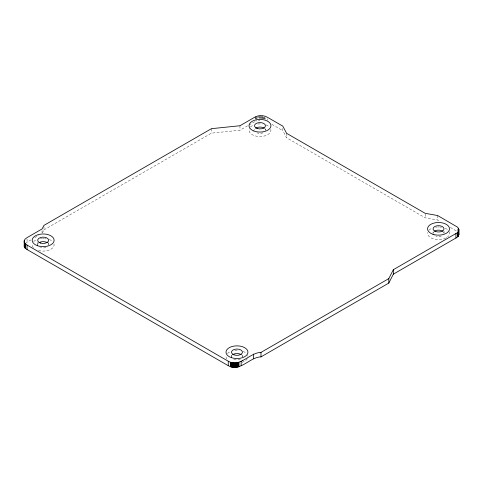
<?xml version="1.0" encoding="UTF-8"?>
<svg xmlns="http://www.w3.org/2000/svg" width="483" height="483" viewBox="0 0 483 483"><rect width="100%" height="100%" fill="white"/><g stroke="black" fill="none" stroke-linecap="round" stroke-linejoin="round"><path stroke-width="0.36" stroke-dasharray="2.42 1.81" d="M42.365 232.842L43.965 229.848L43.965 226.116M25.297 243.347L31.624 239.465M43.965 229.848L211.445 133.151L239.966 130.211L248.322 125.393M34.885 237.582L38.791 235.324M248.968 125.025L255.398 121.318M255.827 121.112L256.763 120.756M258.29 120.352L259.926 120.134M282.784 128.369L282.784 130.609L286.606 137.794L425.185 217.803L437.634 220L440.188 221.492M271.947 124.354L282.784 130.609M450.391 227.451L457.407 231.55L457.407 228.562M444.016 231.061L444.016 233.301M437.634 215.527L437.634 220M433.052 231.81L433.052 233.301M425.185 214.072L425.185 217.803M286.606 133.32L286.606 137.794M267.485 118.794L267.485 120.285M265.469 128.726L265.469 130.217M265.324 117.767L265.324 119.265M264.829 116.874L264.829 119.108M264.322 117.484L264.322 118.975M263.796 117.369L263.796 118.86M263.259 117.278L263.259 118.77M262.716 116.457L262.716 118.697M262.16 116.403L262.16 118.643M261.605 116.373L261.605 118.613M261.043 116.361L261.043 118.601M260.482 116.373L260.482 118.613M259.926 115.66L259.926 118.643M259.371 116.457L259.371 118.697M258.828 115.781L258.828 118.021M257.252 116.874L257.252 118.365M256.763 117.767L256.763 119.265M256.286 116.451L256.286 118.685M255.827 116.638L255.827 118.878M255.398 116.844L255.398 119.084M242.454 355.174L242.454 356.665M239.966 125.737L239.966 130.211M231.49 355.174L231.49 356.665M211.445 128.677L211.445 133.151M48.638 242.532L48.638 244.772M42.051 230.457L42.051 232.691M37.674 242.532L37.674 244.772M27.066 239.121L27.066 242.104M240.305 359.177A5.482 3.164 0 0 1 233.633 359.177M231.502 356.877A5.482 3.164 0 0 1 231.906 355.458M242.158 355.651A5.482 3.164 0 0 1 242.442 356.877M47.28 246.855A5.482 3.164 0 0 1 47.032 247.006M45.897 247.513A5.482 3.164 0 0 1 40.415 247.513M39.28 247.006A5.482 3.164 0 0 1 39.032 246.855M37.686 244.561A5.482 3.164 0 0 1 38.242 243.372M48.071 243.372A5.482 3.164 0 0 1 48.626 244.561M263.03 132.849A5.482 3.164 0 0 1 256.938 132.849M254.553 129.8A5.482 3.164 0 0 1 254.795 129.196M265.052 129.003A5.482 3.164 0 0 1 265.457 130.422M441.275 236.042A5.482 3.164 0 0 1 435.793 236.042M434.658 235.541A5.482 3.164 0 0 1 434.416 235.39M433.064 233.096A5.482 3.164 0 0 1 433.619 231.9M443.454 231.9A5.482 3.164 0 0 1 444.004 233.096M449.124 231.665A10.964 6.327 0 0 1 447.65 236.821M446.781 237.473A10.964 6.327 0 0 1 446.286 237.775M445.767 238.059A10.964 6.327 0 0 1 433.366 238.886A10.964 6.327 0 0 1 427.666 232.474M429.043 230.137A10.964 6.327 0 0 1 432.442 228.036M435.696 227.185A10.964 6.327 0 0 1 437.103 227.028M437.821 226.986A10.964 6.327 0 0 1 439.252 226.986M439.965 227.028A10.964 6.327 0 0 1 441.371 227.185M445.211 228.278A10.964 6.327 0 0 1 448.031 230.137M270.854 129.39A10.964 6.327 0 0 1 259.268 136.532A10.964 6.327 0 0 1 249.397 128.581M250.49 127.053A10.964 6.327 0 0 1 253.309 125.194M257.844 124.01A10.964 6.327 0 0 1 262.124 124.01M266.079 124.952A10.964 6.327 0 0 1 269.103 126.697M54.024 243.945A10.964 6.327 0 0 1 49.544 249.916A10.964 6.327 0 0 1 38.308 250.448M33.321 247.568A10.964 6.327 0 0 1 32.289 243.945M33.659 241.609A10.964 6.327 0 0 1 37.064 239.508M40.318 238.656A10.964 6.327 0 0 1 41.725 238.493M42.438 238.457A10.964 6.327 0 0 1 43.875 238.457M44.587 238.493A10.964 6.327 0 0 1 45.994 238.656M49.248 239.508A10.964 6.327 0 0 1 52.653 241.609M247.35 358.7A10.964 6.327 0 0 1 241.82 362.347M226.841 359.092A10.964 6.327 0 0 1 226.219 355.434M227.475 353.502A10.964 6.327 0 0 1 230.88 351.407M234.829 350.459A10.964 6.327 0 0 1 239.109 350.459M243.064 351.407A10.964 6.327 0 0 1 246.463 353.502M247.725 355.434A10.964 6.327 0 0 1 247.912 356.255"/><path stroke-width="0.72" d="M24.168 241.023L24.802 243.239L27.066 245.062L228.266 361.224C239.954 367.955 249.802 352.512 260.983 352.403L388.803 278.606L393.343 269.689L455.934 233.537C458.699 232.703 459.967 228.839 457.407 227.07L437.634 215.527L425.185 213.323L286.606 133.32L282.784 126.129L267.485 117.303C263.863 115.171 259.172 115.075 255.398 116.844L239.966 125.737L211.445 128.677L43.965 225.368L42.051 228.96L27.066 237.624L25.031 239.157L24.168 241.023L24.313 246.783L25.297 248.292L27.066 249.536L228.266 365.697C239.954 372.429 249.802 356.991 260.983 356.883L388.803 283.08L393.343 274.163L393.343 269.689M393.343 274.163L455.934 238.01C457.757 237.231 459.581 235.064 458.56 233.017M24.44 244.543L24.168 246.143M242.388 360.354L242.738 360.306M458.832 229.497L458.832 234.617M458.778 229.171L458.778 234.937M458.687 228.851L458.687 235.257M458.56 231.097L458.56 235.577M458.397 231.405L458.397 235.885M458.198 231.713L458.198 236.187M457.969 232.003L457.969 236.483M457.703 232.293L457.703 236.767M455.934 233.537L455.934 238.01M388.803 278.606L388.803 283.08M260.983 352.403L260.983 356.883M253.623 354.033L253.623 358.513M241.15 361.224L241.15 365.697M238.988 362.244L238.988 366.724M238.493 362.401L238.493 366.875M237.986 362.534L237.986 367.008M237.461 362.648L237.461 367.122M236.924 362.739L236.924 367.219M236.38 362.811L236.38 367.291M235.825 362.866L235.825 367.34M235.269 362.896L235.269 367.376M234.708 362.908L234.708 367.382M234.146 362.896L234.146 367.376M233.591 362.866L233.591 367.34M233.035 362.811L233.035 367.291M232.492 362.739L232.492 367.219M231.955 362.648L231.955 367.122M231.429 362.534L231.429 367.008M230.916 362.401L230.916 366.875M230.427 362.244L230.427 366.724M228.266 361.224L228.266 365.697M27.066 245.062L27.066 249.536M25.297 243.818L25.297 248.292M25.031 243.535L25.031 248.008M24.802 243.239L24.802 247.713M24.603 242.937L24.603 247.411M24.44 242.623L24.44 247.103M24.313 240.377L24.313 246.783M232.619 354.739A5.482 3.164 0 0 1 241.319 354.739M39.032 242.683A5.482 3.164 0 0 1 47.28 242.683M255.634 128.291A5.482 3.164 0 0 1 264.334 128.291M434.416 231.212A5.482 3.164 0 0 1 442.657 231.212M40.415 243.034A5.482 3.164 0 0 0 48.638 240.292A5.482 3.164 0 0 0 40.415 237.551A5.482 3.164 0 0 0 40.415 243.034M37.674 245.775A10.964 6.327 0 0 0 54.12 240.292A10.964 6.327 0 0 0 37.674 234.81A10.964 6.327 0 0 0 37.674 245.775M433.052 234.309A10.964 6.327 0 0 0 449.498 228.827A10.964 6.327 0 0 0 433.052 223.345A10.964 6.327 0 0 0 433.052 234.309M435.793 231.568A5.482 3.164 0 0 0 444.016 228.827A5.482 3.164 0 0 0 435.793 226.086A5.482 3.164 0 0 0 435.793 231.568M231.49 357.674A10.964 6.327 0 0 0 247.936 352.192A10.964 6.327 0 0 0 231.49 346.709A10.964 6.327 0 0 0 231.49 357.674M233.923 354.824A5.482 3.164 0 0 0 242.442 352.397A5.482 3.164 0 0 0 234.545 349.354A5.482 3.164 0 0 0 233.923 354.824M253.895 131.002A10.964 6.327 0 0 0 270.927 126.154A10.964 6.327 0 0 0 255.139 120.062A10.964 6.327 0 0 0 253.895 131.002M257.246 128.478A5.482 3.164 0 0 0 265.469 125.743A5.482 3.164 0 0 0 257.246 123.002A5.482 3.164 0 0 0 257.246 128.478"/></g></svg>
